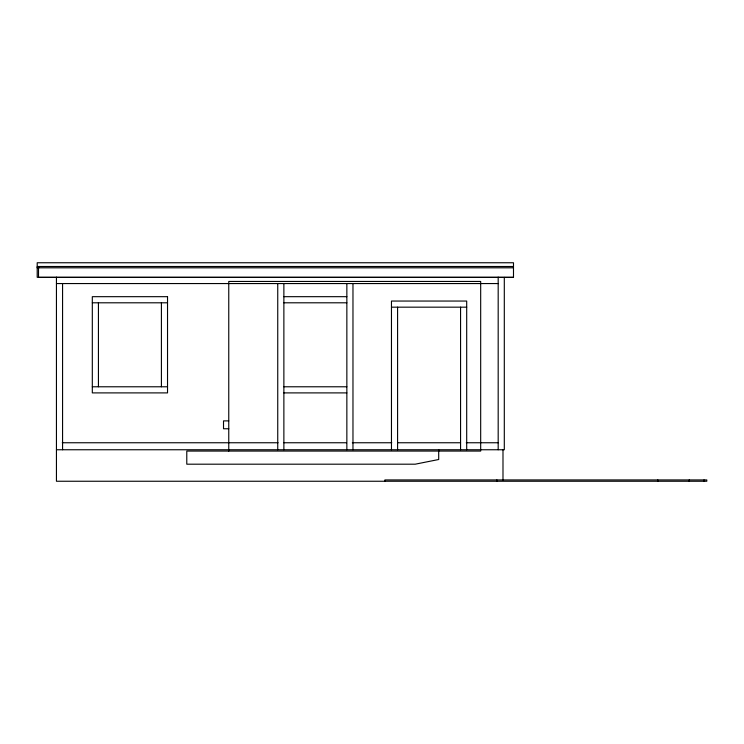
<?xml version="1.0" encoding="UTF-8"?>
<svg xmlns="http://www.w3.org/2000/svg" width="744" height="744" viewBox="0 0 744 744"><rect width="100%" height="100%" fill="white"/><g stroke="black" fill="none" stroke-linecap="round" stroke-linejoin="round"><path stroke-width="1.12" d="M37.2 266.501L513.49 266.501M37.2 267.701L38.948 267.701M37.2 267.812L513.49 267.812M513.49 277.298L37.2 277.298L37.2 262.753L513.49 262.753L513.49 277.4L38.511 277.4L38.511 267.701M56.442 283.557L498.499 283.557M283.873 296.679L346.853 296.679M92.312 302.799L167.53 302.799M283.873 302.799L346.853 302.799M391.465 307.17L466.693 307.17M92.312 386.778L167.53 386.778M283.873 386.778L346.853 386.778M283.873 392.897L346.853 392.897M228.761 420.89L223.516 420.89L223.516 428.758L228.761 428.758M62.245 442.754L278.07 442.754M283.873 442.754L346.527 442.754M352.331 442.754L391.781 442.754M397.584 442.754L460.564 442.754M466.265 442.754L498.182 442.754M56.442 449.757L504.302 449.757L504.302 277.4M704.038 479.936L704.038 481.247M689.232 479.936L689.232 481.247M657.817 479.936L657.817 481.247M502.991 449.757L502.991 480.122M498.182 277.14L498.182 449.757M496.871 479.936L496.871 481.247M466.693 449.757L466.693 301.05L391.465 301.05L391.465 449.757M460.564 307.17L460.564 449.757M438.7 449.757L438.7 459.504L415.217 464.191L186.781 464.191L186.781 451.069L480.68 451.069L480.68 281.455L228.761 281.455L228.761 451.069M397.584 307.17L397.584 449.757M384.899 481.247L384.899 479.936L706.8 479.936L706.8 481.247L56.442 481.247L56.442 277.14M352.972 283.557L352.972 449.757M346.853 283.557L346.853 449.757M283.873 283.557L283.873 449.757M277.745 283.557L277.745 449.757M161.411 302.799L161.411 386.778M98.431 302.799L98.431 386.778M62.57 283.557L62.57 449.757M167.53 296.679L92.312 296.679L92.312 392.897L167.53 392.897L167.53 296.679"/></g></svg>
